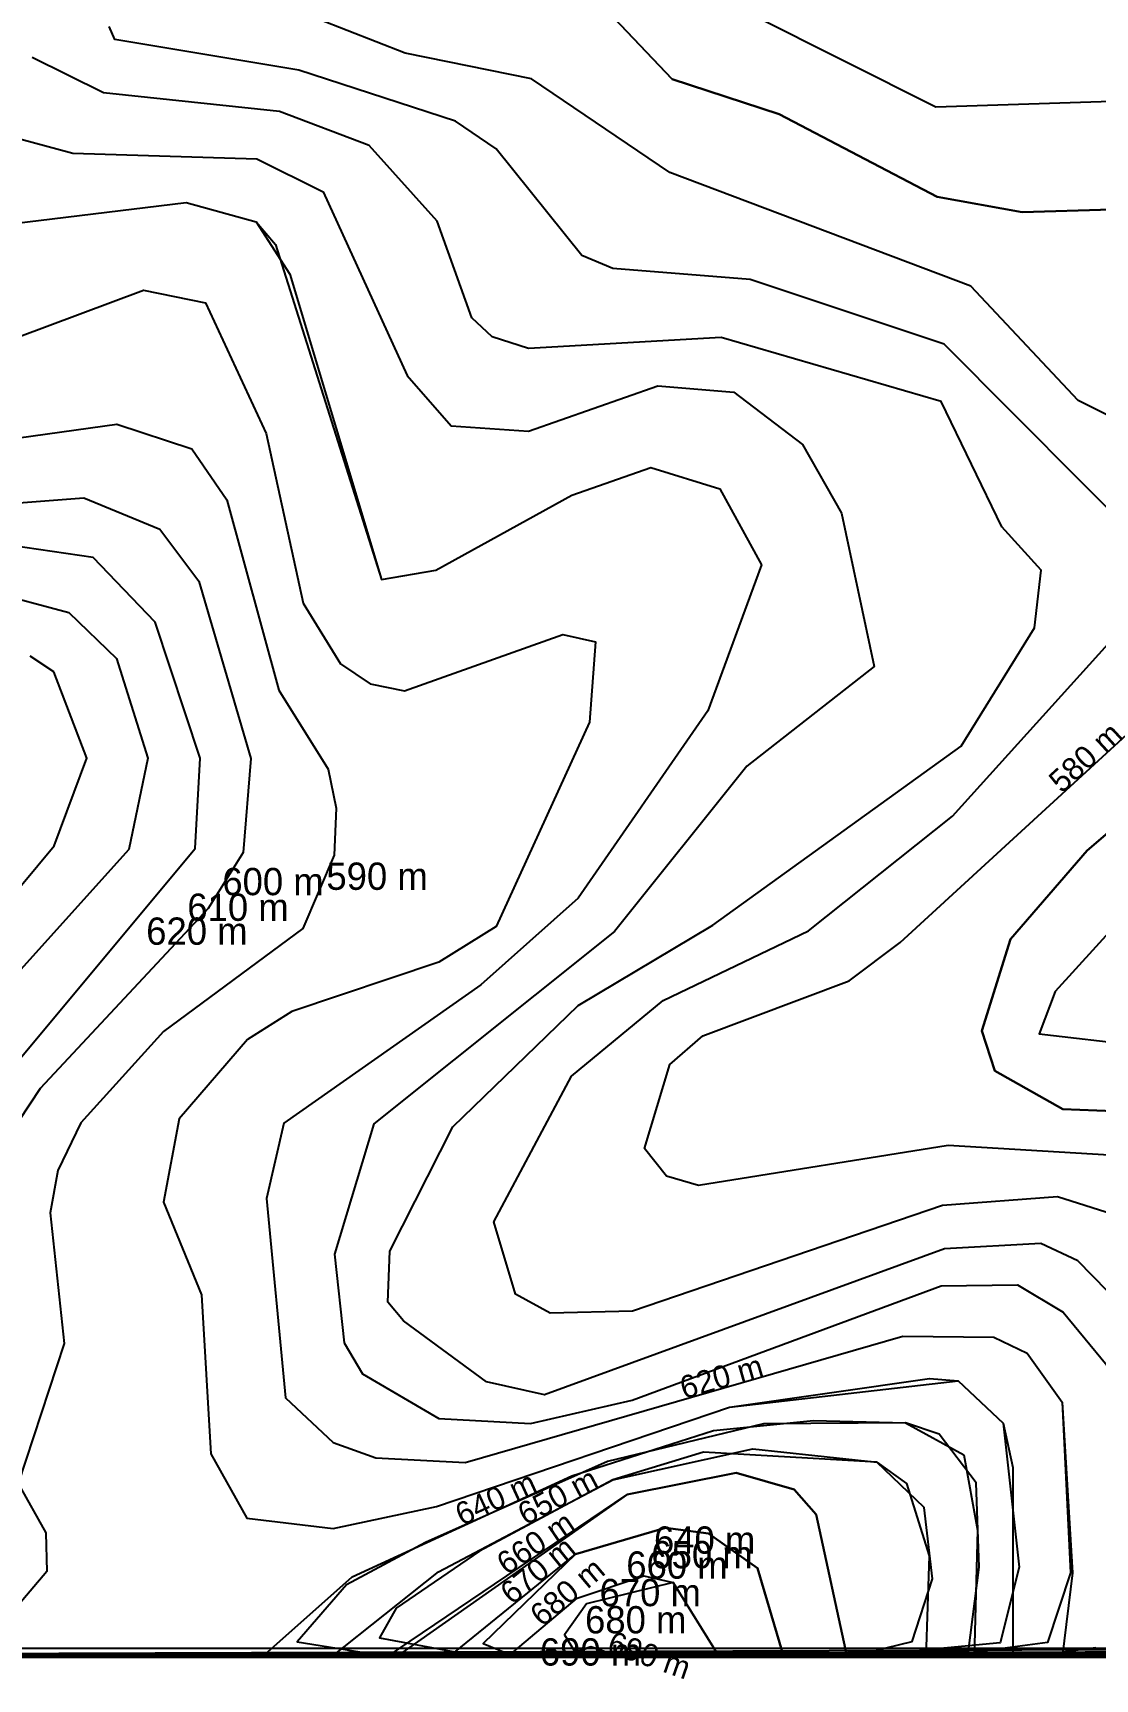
# Model space of a CAD drawing. Extents: x 120.7465 to 120.8269, y 14.0376 to 14.0711.
# Drawn here: x 120.80404 to 120.80808, y 14.03772 to 14.04398 of the extents above; entities that cross this region are included whole.
import ezdxf
from ezdxf.enums import TextEntityAlignment as Align

# ---------------------------------------------------------------- set-up
doc = ezdxf.new("R2010")
doc.units = 0
doc.header["$MEASUREMENT"] = 0
for name, color, linetype in [('Contour_Line_Intermediate', 7, 'Continuous'), ('Contour_Line_Major', 7, 'Continuous'), ('FEATURE_LABEL', 7, 'Continuous'), ('Iso-height_Area', 7, 'Continuous')]:
    doc.layers.add(name, color=color, linetype=linetype)

msp = doc.modelspace()

# ---------------------------------------------------------------- linework, layer by layer
at = {"layer": 'Contour_Line_Intermediate', "color": 36}
for points in [[(120.8061028, 14.0441941), (120.8064703, 14.0438063), (120.8068781, 14.0436736), (120.8074793, 14.043358), (120.8078026, 14.0432998), (120.808485, 14.0433209)], [(120.8067741, 14.0440518), (120.8074743, 14.0437007), (120.8081823, 14.0437239)], [(120.8082957, 14.0420039), (120.8075061, 14.0427983), (120.8067674, 14.0430438), (120.8062448, 14.0430863), (120.8061268, 14.0431348), (120.8058005, 14.0435408), (120.8056467, 14.0436467), (120.8050497, 14.0438401), (120.8043497, 14.0439575), (120.804328, 14.0440068)], [(120.8082552, 14.042465), (120.8080154, 14.0425835), (120.807607, 14.0430193), (120.8064623, 14.0434515), (120.8059355, 14.0438081), (120.805454, 14.0439055), (120.8051238, 14.0440345)], [(120.8084696, 14.0388456), (120.8080138, 14.0393104), (120.8078731, 14.0393762), (120.807507, 14.039356), (120.8059846, 14.0388003), (120.8057638, 14.0388496), (120.8054483, 14.0390826), (120.805389, 14.0391531), (120.8053958, 14.0393472), (120.8056358, 14.03982), (120.806113, 14.0402823), (120.806626, 14.0405875), (120.8075706, 14.041269), (120.8078496, 14.0417182), (120.8078747, 14.0419385), (120.8077247, 14.0421033), (120.8074947, 14.0425793), (120.8066567, 14.042824), (120.8059234, 14.0427817), (120.8057856, 14.0428256), (120.805708, 14.042898), (120.8055764, 14.0432658), (120.8053173, 14.043554), (120.8049758, 14.0436838), (120.8043064, 14.0437542), (120.8040354, 14.0438888)], [(120.8039415, 14.0435921), (120.8041894, 14.0435246), (120.8048897, 14.0435026), (120.805142, 14.0433779), (120.805462, 14.042679), (120.805629, 14.0424874), (120.8059242, 14.0424676), (120.8064158, 14.0426394), (120.8067053, 14.0426155), (120.8069665, 14.0424166), (120.8071152, 14.0421555), (120.8072399, 14.0415714), (120.8067542, 14.041192), (120.806251, 14.0405637), (120.8053355, 14.0398322), (120.805185, 14.0393358), (120.8052223, 14.0389991), (120.8052917, 14.0388808), (120.8055832, 14.0387107), (120.8059309, 14.0386915), (120.8063181, 14.038781), (120.8074947, 14.039216), (120.8077843, 14.0392187), (120.8079586, 14.0391155), (120.8082039, 14.0388191)], [(120.8038599, 14.043244), (120.8046205, 14.0433369), (120.8048872, 14.0432638), (120.8049615, 14.0431778), (120.8053648, 14.0419029), (120.8055708, 14.0419379), (120.8060886, 14.042223), (120.8063897, 14.0423284), (120.8066516, 14.0422473), (120.8068104, 14.0419581), (120.8066058, 14.0414028), (120.8061127, 14.0406897), (120.8057423, 14.0403601), (120.804993, 14.0398345), (120.8049268, 14.0395478), (120.8049988, 14.0387892), (120.8051802, 14.0386193), (120.8053427, 14.0385605), (120.8056827, 14.0385432), (120.8073485, 14.0390237), (120.8076946, 14.0390195), (120.807822, 14.0389597), (120.8079546, 14.0387733), (120.8079938, 14.0381233), (120.8079547, 14.0378027)], [(120.8039764, 14.0428239), (120.8044592, 14.0430034), (120.8046947, 14.0429554), (120.8049255, 14.0424584), (120.8050667, 14.0418127), (120.8052082, 14.0415818), (120.8053212, 14.0415058), (120.8054518, 14.0414789), (120.8060542, 14.0416935), (120.8061787, 14.0416655), (120.8061563, 14.04136), (120.8058007, 14.0405822), (120.8055825, 14.0404472), (120.8050232, 14.0402588), (120.8048546, 14.0401532), (120.8045948, 14.0398503), (120.8045353, 14.0395341), (120.8046792, 14.0391818), (120.8047152, 14.0385762), (120.8048515, 14.0383319), (120.8051801, 14.038292), (120.8055733, 14.0383764), (120.8066882, 14.0387542), (120.8075593, 14.0388543), (120.8077303, 14.0386926), (120.8077675, 14.0385245), (120.8077669, 14.0378027)], [(120.8036011, 14.0423882), (120.8043569, 14.0424937), (120.8046427, 14.0423996), (120.8047762, 14.0422062), (120.8049733, 14.0414817), (120.8051611, 14.0411813), (120.8051925, 14.0410323), (120.8051847, 14.0408539), (120.8050646, 14.0405749), (120.8045353, 14.040183), (120.8042201, 14.0398354), (120.8041332, 14.0396543), (120.8041041, 14.0394933), (120.8041572, 14.0389965), (120.8039824, 14.0384637), (120.8040871, 14.0382754), (120.8040905, 14.0381287), (120.8039645, 14.0379788)], [(120.8034891, 14.0421558), (120.8042313, 14.0422138), (120.8045206, 14.042094), (120.8046699, 14.0418964), (120.8048678, 14.041222), (120.8048386, 14.0408643), (120.8047052, 14.0406512), (120.8040661, 14.0399667), (120.8039013, 14.0397203)], [(120.8037897, 14.0398434), (120.8046551, 14.0408799), (120.8046749, 14.041223), (120.8045029, 14.0417408), (120.8042673, 14.0419869), (120.8039554, 14.042032)], [(120.8038702, 14.0418583), (120.8041741, 14.0417771), (120.8043554, 14.0416021), (120.8044749, 14.0412224)], [(120.8081731, 14.0394786), (120.8079373, 14.0395545), (120.8074988, 14.0395216), (120.8063202, 14.0391194), (120.8060058, 14.0391116), (120.8058738, 14.0391842), (120.8057914, 14.039459), (120.8060873, 14.0400134), (120.8064363, 14.0403007), (120.80699, 14.040566), (120.8075378, 14.0410024), (120.8082009, 14.041736)], [(120.8042426, 14.0412224), (120.8041179, 14.0415509), (120.804027, 14.0416114)], [(120.8087464, 14.0396757), (120.8075212, 14.0397491), (120.8065709, 14.0395974), (120.8064487, 14.0396327), (120.8063658, 14.0397385), (120.8064617, 14.040058), (120.8065869, 14.0401663), (120.8071447, 14.0403764), (120.8073377, 14.0405212), (120.8085695, 14.0416513)], [(120.8085842, 14.0413287), (120.8080499, 14.0408713), (120.8077583, 14.0405338), (120.8076488, 14.0401859), (120.8076981, 14.0400333), (120.8079568, 14.0398879), (120.8081508, 14.0398798)], [(120.8035328, 14.0401854), (120.804119, 14.0408891), (120.8042426, 14.0412224)], [(120.8044749, 14.0412224), (120.8044027, 14.0408759), (120.8037844, 14.0401896)], [(120.8082372, 14.0406751), (120.8079277, 14.0403349), (120.8078673, 14.0401748), (120.8082394, 14.0401315)], [(120.8049088, 14.0378027), (120.8052534, 14.038108), (120.8060887, 14.0384931), (120.8066281, 14.0386645), (120.807009, 14.0387025), (120.8073589, 14.0386939), (120.8075807, 14.0385719), (120.8076321, 14.0382859), (120.8076196, 14.0378027)], [(120.8051733, 14.0378027), (120.8055811, 14.0381269), (120.8062449, 14.038477), (120.8067775, 14.038595), (120.8072493, 14.0385446), (120.8073622, 14.0384637), (120.8074485, 14.0381887), (120.8074359, 14.0378027)], [(120.8053832, 14.0378027), (120.8062994, 14.0384216), (120.8067145, 14.0385038), (120.8069355, 14.0384407), (120.8070187, 14.0383455), (120.807136, 14.0378027)], [(120.8056199, 14.0378027), (120.8061028, 14.0381949), (120.8064454, 14.0382941), (120.8066092, 14.0382731), (120.8067949, 14.0381409), (120.8068957, 14.0378027)], [(120.805843, 14.0378027), (120.8061092, 14.0380267), (120.8063632, 14.0381125), (120.8064741, 14.0380873), (120.8066502, 14.0378027)], [(120.8060523, 14.0378027), (120.8061609, 14.0378424), (120.8062747, 14.0378027)]]:
    msp.add_lwpolyline(points, dxfattribs=at)
at = {"layer": 'Contour_Line_Major', "color": 36}
for points in [[(120.8084696, 14.0388456), (120.8080138, 14.0393104), (120.8078731, 14.0393762), (120.807507, 14.039356), (120.8059846, 14.0388003), (120.8057638, 14.0388496), (120.8054483, 14.0390826), (120.805389, 14.0391531), (120.8053958, 14.0393472), (120.8056358, 14.03982), (120.806113, 14.0402823), (120.806626, 14.0405875), (120.8075706, 14.041269), (120.8078496, 14.0417182), (120.8078747, 14.0419385), (120.8077247, 14.0421033), (120.8074947, 14.0425793), (120.8066567, 14.042824), (120.8059234, 14.0427817), (120.8057856, 14.0428256), (120.805708, 14.042898), (120.8055764, 14.0432658), (120.8053173, 14.043554), (120.8049758, 14.0436838), (120.8043064, 14.0437542), (120.8040354, 14.0438888)], [(120.8034891, 14.0421558), (120.8042313, 14.0422138), (120.8045206, 14.042094), (120.8046699, 14.0418964), (120.8048678, 14.041222), (120.8048386, 14.0408643), (120.8047052, 14.0406512), (120.8040661, 14.0399667), (120.8039013, 14.0397203)], [(120.8051733, 14.0378027), (120.8055811, 14.0381269), (120.8062449, 14.038477), (120.8067775, 14.038595), (120.8072493, 14.0385446), (120.8073622, 14.0384637), (120.8074485, 14.0381887), (120.8074359, 14.0378027)]]:
    msp.add_lwpolyline(points, dxfattribs=at)
at = {"layer": 'Iso-height_Area', "color": 140}
msp.add_polyline3d([(120.8198808, 14.0709737, 50), (120.8258911, 14.0709737, 50), (120.8262093, 14.0709395, 50), (120.8264568, 14.0708369, 50), (120.8265629, 14.0705975, 50), (120.8265982, 14.0702898, 50), (120.8265982, 14.0384866, 50), (120.8265629, 14.0381789, 50), (120.8264568, 14.0379395, 50), (120.8262093, 14.0378369, 50), (120.8258911, 14.0378027, 50), (120.7636662, 14.0378027, 50), (120.7474029, 14.0378027, 50), (120.7470847, 14.0378369, 50), (120.7468372, 14.0379395, 50), (120.7467312, 14.0381789, 50), (120.7466958, 14.0384866, 50), (120.7466958, 14.0655022, 50), (120.7466958, 14.0702898, 50), (120.7467312, 14.0705975, 50), (120.7468372, 14.0708369, 50), (120.7470847, 14.0709395, 50), (120.7474029, 14.0709737, 50), (120.8198808, 14.0709737, 50)], close=True, dxfattribs=at)
at = {"layer": 'Iso-height_Area', "color": 4}
msp.add_polyline3d([(120.8198808, 14.0709737, 70), (120.8258911, 14.0709737, 70), (120.8262093, 14.0709395, 70), (120.8264568, 14.0708369, 70), (120.8265629, 14.0705975, 70), (120.8265982, 14.0702898, 70), (120.8265982, 14.0384866, 70), (120.8265629, 14.0381789, 70), (120.8264568, 14.0379395, 70), (120.8262093, 14.0378369, 70), (120.8258911, 14.0378027, 70), (120.7636662, 14.0378027, 70), (120.7474029, 14.0378027, 70), (120.7470847, 14.0378369, 70), (120.7468372, 14.0379395, 70), (120.7467312, 14.0381789, 70), (120.7466958, 14.0384866, 70), (120.7466958, 14.0655022, 70), (120.7466958, 14.0702898, 70), (120.7467312, 14.0705975, 70), (120.7468372, 14.0708369, 70), (120.7470847, 14.0709395, 70), (120.7474029, 14.0709737, 70), (120.8198808, 14.0709737, 70)], close=True, dxfattribs=at)
at = {"layer": 'Iso-height_Area', "color": 120}
for points in [[(120.7474029, 14.0709737, 100), (120.8053852, 14.0709737, 100), (120.8053852, 14.0709737, 100), (120.8258911, 14.0709737, 100), (120.8262093, 14.0709395, 100), (120.8264568, 14.0708369, 100), (120.8265629, 14.0705975, 100), (120.8265982, 14.0702898, 100), (120.8265982, 14.0432742, 100), (120.8265982, 14.0384866, 100), (120.8265629, 14.0381789, 100), (120.8264568, 14.0379395, 100), (120.8262093, 14.0378369, 100), (120.8258911, 14.0378027, 100), (120.7636662, 14.0378027, 100)], [(120.7474029, 14.0709737, 90), (120.8138704, 14.0709737, 90), (120.8138704, 14.0709737, 90), (120.8258911, 14.0709737, 90), (120.8262093, 14.0709395, 90), (120.8264568, 14.0708369, 90), (120.8265629, 14.0705975, 90), (120.8265982, 14.0702898, 90), (120.8265982, 14.0384866, 90), (120.8265629, 14.0381789, 90), (120.8264568, 14.0379395, 90), (120.8262093, 14.0378369, 90), (120.8258911, 14.0378027, 90), (120.7636662, 14.0378027, 90)], [(120.7474029, 14.0709737, 100), (120.8053852, 14.0709737, 100), (120.8053852, 14.0709737, 100), (120.8258911, 14.0709737, 100), (120.8262093, 14.0709395, 100), (120.8264568, 14.0708369, 100), (120.8265629, 14.0705975, 100), (120.8265982, 14.0702898, 100), (120.8265982, 14.0432742, 100), (120.8265982, 14.0384866, 100), (120.8265629, 14.0381789, 100), (120.8264568, 14.0379395, 100), (120.8262093, 14.0378369, 100), (120.8258911, 14.0378027, 100), (120.7636662, 14.0378027, 100)], [(120.7523532, 14.0709737, 110), (120.8064458, 14.0709737, 110), (120.8064458, 14.0709737, 110), (120.8258911, 14.0709737, 110), (120.8262093, 14.0709395, 110), (120.8264568, 14.0708369, 110), (120.8265629, 14.0705975, 110), (120.8265982, 14.0702898, 110), (120.8265982, 14.0432742, 110), (120.8265982, 14.0384866, 110), (120.8265629, 14.0381789, 110), (120.8264568, 14.0379395, 110), (120.8262093, 14.0378369, 110), (120.8258911, 14.0378027, 110), (120.7566163, 14.0378027, 110)], [(120.7608378, 14.0709737, 120), (120.8258911, 14.0709737, 120), (120.8262093, 14.0709395, 120), (120.8264568, 14.0708369, 120), (120.8265629, 14.0705975, 120), (120.8265982, 14.0702898, 120), (120.8265982, 14.0432742, 120), (120.8265982, 14.0384866, 120), (120.8265629, 14.0381789, 120), (120.8264568, 14.0379395, 120), (120.8262093, 14.0378369, 120), (120.8258911, 14.0378027, 120), (120.7599153, 14.0378048, 120)]]:
    msp.add_polyline3d(points, dxfattribs=at)
at = {"layer": 'Iso-height_Area', "color": 4}
msp.add_polyline3d([(120.7474029, 14.0709737, 80), (120.8191737, 14.0709737, 80), (120.8191737, 14.0709737, 80), (120.8258911, 14.0709737, 80), (120.8262093, 14.0709395, 80), (120.8264568, 14.0708369, 80), (120.8265629, 14.0705975, 80), (120.8265982, 14.0702898, 80), (120.8265982, 14.0384866, 80), (120.8265629, 14.0381789, 80), (120.8264568, 14.0379395, 80), (120.8262093, 14.0378369, 80), (120.8258911, 14.0378027, 80), (120.7636662, 14.0378027, 80)], dxfattribs=at)
at = {"layer": 'Iso-height_Area', "color": 110}
for points in [[(120.7545005, 14.0709737, 130), (120.8050316, 14.0709737, 130), (120.8050316, 14.0709737, 130), (120.8258911, 14.0709737, 130), (120.8262093, 14.0709395, 130), (120.8264568, 14.0708369, 130), (120.8265629, 14.0705975, 130), (120.8265982, 14.0702898, 130), (120.8265982, 14.0432742, 130), (120.8265982, 14.0384866, 130), (120.8265629, 14.0381789, 130), (120.8264568, 14.0379395, 130), (120.8262093, 14.0378369, 130), (120.8258911, 14.0378027, 130), (120.7602557, 14.037816, 130)], [(120.7545606, 14.0709515, 140), (120.7877077, 14.0709737, 140), (120.7877077, 14.0709737, 140), (120.8258911, 14.0709737, 140), (120.8262093, 14.0709395, 140), (120.8264568, 14.0708369, 140), (120.8265629, 14.0705975, 140), (120.8265982, 14.0702898, 140), (120.8265982, 14.0432742, 140), (120.8265982, 14.0384866, 140), (120.8265629, 14.0381789, 140), (120.8264568, 14.0379395, 140), (120.8262093, 14.0378369, 140), (120.8258911, 14.0378027, 140), (120.7619173, 14.0378027, 140)], [(120.7549228, 14.0709473, 150), (120.800789, 14.0709737, 150), (120.800789, 14.0709737, 150), (120.8258911, 14.0709737, 150), (120.8262093, 14.0709395, 150), (120.8264568, 14.0708369, 150), (120.8265629, 14.0705975, 150), (120.8265982, 14.0702898, 150), (120.8265982, 14.0384866, 150), (120.8265629, 14.0381789, 150), (120.8264568, 14.0379395, 150), (120.8262093, 14.0378369, 150), (120.7637623, 14.0378335, 150)], [(120.7549228, 14.0709473, 150), (120.800789, 14.0709737, 150), (120.800789, 14.0709737, 150), (120.8258911, 14.0709737, 150), (120.8262093, 14.0709395, 150), (120.8264568, 14.0708369, 150), (120.8265629, 14.0705975, 150), (120.8265982, 14.0702898, 150), (120.8265982, 14.0384866, 150), (120.8265629, 14.0381789, 150), (120.8264568, 14.0379395, 150), (120.8262093, 14.0378369, 150), (120.7637623, 14.0378335, 150)]]:
    msp.add_polyline3d(points, dxfattribs=at)
at = {"layer": 'Iso-height_Area', "color": 100}
for points in [[(120.7662103, 14.0378096, 160), (120.8258911, 14.0378027, 160), (120.8262093, 14.0378369, 160), (120.8264568, 14.0379395, 160), (120.8265629, 14.0381789, 160), (120.8265982, 14.0384866, 160), (120.8265982, 14.0655022, 160), (120.8265982, 14.0702898, 160), (120.8265629, 14.0705975, 160), (120.8264568, 14.0708369, 160), (120.8262093, 14.0709395, 160), (120.8258911, 14.0709737, 160), (120.755912, 14.0709737, 160)], [(120.7718, 14.0378027, 170), (120.8258911, 14.0378027, 170), (120.8262093, 14.0378369, 170), (120.8264568, 14.0379395, 170), (120.8265629, 14.0381789, 170), (120.8265982, 14.0384866, 170), (120.8265982, 14.0655022, 170), (120.8265982, 14.0702898, 170), (120.8265629, 14.0705975, 170), (120.8264568, 14.0708369, 170), (120.8262093, 14.0709395, 170), (120.8258911, 14.0709737, 170), (120.7569504, 14.0709737, 170)], [(120.7732851, 14.0378109, 180), (120.7735802, 14.0378027, 180), (120.8258911, 14.0378027, 180), (120.8262093, 14.0378369, 180), (120.8264568, 14.0379395, 180), (120.8265629, 14.0381789, 180), (120.8265982, 14.0384866, 180), (120.8265982, 14.0655022, 180), (120.8265982, 14.0702898, 180), (120.8265629, 14.0705975, 180), (120.8264568, 14.0708369, 180), (120.8262093, 14.0709395, 180), (120.8258911, 14.0709737, 180), (120.7583659, 14.0709737, 180)], [(120.7756869, 14.0378027, 190), (120.8258911, 14.0378027, 190), (120.8262093, 14.0378369, 190), (120.8264568, 14.0379395, 190), (120.8265629, 14.0381789, 190), (120.8265982, 14.0384866, 190), (120.8265982, 14.0655022, 190), (120.8265982, 14.0702898, 190), (120.8265629, 14.0705975, 190), (120.8264568, 14.0708369, 190), (120.8262093, 14.0709395, 190), (120.8258911, 14.0709737, 190), (120.7629642, 14.0709737, 190)]]:
    msp.add_polyline3d(points, dxfattribs=at)
at = {"layer": 'Iso-height_Area', "color": 3}
for points in [[(120.7682813, 14.0709737, 200), (120.7969, 14.0709737, 200), (120.7969, 14.0709737, 200), (120.8258911, 14.0709737, 200), (120.8262093, 14.0709395, 200), (120.8264568, 14.0708369, 200), (120.8265629, 14.0705975, 200), (120.8265982, 14.0702898, 200), (120.8265982, 14.0432742, 200), (120.8265982, 14.0384866, 200), (120.8265629, 14.0381789, 200), (120.8264568, 14.0379395, 200), (120.8262093, 14.0378369, 200), (120.8258911, 14.0378027, 200), (120.7764708, 14.0378105, 200)], [(120.7682813, 14.0709737, 200), (120.7969, 14.0709737, 200), (120.7969, 14.0709737, 200), (120.8258911, 14.0709737, 200), (120.8262093, 14.0709395, 200), (120.8264568, 14.0708369, 200), (120.8265629, 14.0705975, 200), (120.8265982, 14.0702898, 200), (120.8265982, 14.0432742, 200), (120.8265982, 14.0384866, 200), (120.8265629, 14.0381789, 200), (120.8264568, 14.0379395, 200), (120.8262093, 14.0378369, 200), (120.8258911, 14.0378027, 200), (120.7764708, 14.0378105, 200)], [(120.7772112, 14.0378116, 210), (120.7976071, 14.0378027, 210), (120.7976071, 14.0378027, 210), (120.8258911, 14.0378027, 210), (120.8262093, 14.0378369, 210), (120.8264568, 14.0379395, 210), (120.8265629, 14.0381789, 210), (120.8265982, 14.0384866, 210), (120.8265982, 14.0655022, 210), (120.8265982, 14.0702898, 210), (120.8265629, 14.0705975, 210), (120.8264568, 14.0708369, 210), (120.8262093, 14.0709395, 210), (120.8258911, 14.0709737, 210), (120.7707434, 14.0709737, 210)], [(120.7756975, 14.0709737, 220), (120.80786, 14.0709737, 220), (120.80786, 14.0709737, 220), (120.8258911, 14.0709737, 220), (120.8262093, 14.0709395, 220), (120.8264568, 14.0708369, 220), (120.8265629, 14.0705975, 220), (120.8265982, 14.0702898, 220), (120.8265982, 14.0432742, 220), (120.8265982, 14.0384866, 220), (120.8265629, 14.0381789, 220), (120.8264568, 14.0379395, 220), (120.8262093, 14.0378369, 220), (120.8258911, 14.0378027, 220), (120.7779239, 14.0378155, 220)], [(120.7786345, 14.0378171, 230), (120.8082136, 14.0378027, 230), (120.8082136, 14.0378027, 230), (120.8258911, 14.0378027, 230), (120.8262093, 14.0378369, 230), (120.8264568, 14.0379395, 230), (120.8265629, 14.0381789, 230), (120.8265982, 14.0384866, 230), (120.8265982, 14.0655022, 230), (120.8265982, 14.0702898, 230), (120.8265629, 14.0705975, 230), (120.8264568, 14.0708369, 230), (120.8262093, 14.0709395, 230), (120.8258911, 14.0709737, 230), (120.7767699, 14.0709737, 230)], [(120.7778374, 14.0709737, 240), (120.814224, 14.0709737, 240), (120.814224, 14.0709737, 240), (120.8258911, 14.0709737, 240), (120.8262093, 14.0709395, 240), (120.8264568, 14.0708369, 240), (120.8265629, 14.0705975, 240), (120.8265982, 14.0702898, 240), (120.8265982, 14.0384866, 240), (120.8265629, 14.0381789, 240), (120.8264568, 14.0379395, 240), (120.8262093, 14.0378369, 240), (120.8258911, 14.0378027, 240), (120.7790163, 14.0378062, 240)], [(120.7795984, 14.0378027, 250), (120.8166988, 14.0378027, 250), (120.8166988, 14.0378027, 250), (120.8258911, 14.0378027, 250), (120.8262093, 14.0378369, 250), (120.8264568, 14.0379395, 250), (120.8265629, 14.0381789, 250), (120.8265982, 14.0384866, 250), (120.8265982, 14.0702898, 250), (120.8265629, 14.0705975, 250), (120.8264568, 14.0708369, 250), (120.8262093, 14.0709395, 250), (120.8258911, 14.0709737, 250), (120.7792471, 14.0709737, 250)], [(120.7795984, 14.0378027, 250), (120.8166988, 14.0378027, 250), (120.8166988, 14.0378027, 250), (120.8258911, 14.0378027, 250), (120.8262093, 14.0378369, 250), (120.8264568, 14.0379395, 250), (120.8265629, 14.0381789, 250), (120.8265982, 14.0384866, 250), (120.8265982, 14.0702898, 250), (120.8265629, 14.0705975, 250), (120.8264568, 14.0708369, 250), (120.8262093, 14.0709395, 250), (120.8258911, 14.0709737, 250), (120.7792471, 14.0709737, 250)]]:
    msp.add_polyline3d(points, dxfattribs=at)
at = {"layer": 'Iso-height_Area', "color": 80}
for points in [[(120.7796109, 14.0709737, 260), (120.8131633, 14.0709737, 260), (120.8131633, 14.0709737, 260), (120.8258911, 14.0709737, 260), (120.8262093, 14.0709395, 260), (120.8264568, 14.0708369, 260), (120.8265629, 14.0705975, 260), (120.8265982, 14.0702898, 260), (120.8265982, 14.0384866, 260), (120.8265629, 14.0381789, 260), (120.8264568, 14.0379395, 260), (120.8262093, 14.0378369, 260), (120.8258911, 14.0378027, 260), (120.7794078, 14.03782, 260)], [(120.782058, 14.0709737, 270), (120.8128098, 14.0709737, 270), (120.8128098, 14.0709737, 270), (120.8258911, 14.0709737, 270), (120.8262093, 14.0709395, 270), (120.8264568, 14.0708369, 270), (120.8265629, 14.0705975, 270), (120.8265982, 14.0702898, 270), (120.8265982, 14.0384866, 270), (120.8265629, 14.0381789, 270), (120.8264568, 14.0379395, 270), (120.8262093, 14.0378369, 270), (120.8258911, 14.0378027, 270), (120.7796897, 14.0378178, 270)], [(120.7824235, 14.0709737, 280), (120.8156382, 14.0709737, 280), (120.8156382, 14.0709737, 280), (120.8258911, 14.0709737, 280), (120.8262093, 14.0709395, 280), (120.8264568, 14.0708369, 280), (120.8265629, 14.0705975, 280), (120.8265982, 14.0702898, 280), (120.8265982, 14.0384866, 280), (120.8265629, 14.0381789, 280), (120.8264568, 14.0379395, 280), (120.8262093, 14.0378369, 280), (120.8258911, 14.0378027, 280), (120.7800144, 14.0378151, 280)], [(120.7825148, 14.0709635, 290), (120.8113956, 14.0709737, 290), (120.8113956, 14.0709737, 290), (120.8258911, 14.0709737, 290), (120.8262093, 14.0709395, 290), (120.8264568, 14.0708369, 290), (120.8265629, 14.0705975, 290), (120.8265982, 14.0702898, 290), (120.8265982, 14.0432742, 290), (120.8265982, 14.0384866, 290), (120.8265629, 14.0381789, 290), (120.8264568, 14.0379395, 290), (120.8262093, 14.0378369, 290), (120.8258911, 14.0378027, 290), (120.7801179, 14.0378233, 290)], [(120.7806982, 14.0378358, 300), (120.811042, 14.0378027, 300), (120.811042, 14.0378027, 300), (120.8258911, 14.0378027, 300), (120.8262093, 14.0378369, 300), (120.8264568, 14.0379395, 300), (120.8265629, 14.0381789, 300), (120.8265982, 14.0384866, 300), (120.8265982, 14.0655022, 300), (120.8265982, 14.0702898, 300), (120.8265629, 14.0705975, 300), (120.8264568, 14.0708369, 300), (120.8262093, 14.0709395, 300), (120.8258911, 14.0709737, 300), (120.782788, 14.0709682, 300)], [(120.7806982, 14.0378358, 300), (120.811042, 14.0378027, 300), (120.811042, 14.0378027, 300), (120.8258911, 14.0378027, 300), (120.8262093, 14.0378369, 300), (120.8264568, 14.0379395, 300), (120.8265629, 14.0381789, 300), (120.8265982, 14.0384866, 300), (120.8265982, 14.0655022, 300), (120.8265982, 14.0702898, 300), (120.8265629, 14.0705975, 300), (120.8264568, 14.0708369, 300), (120.8262093, 14.0709395, 300), (120.8258911, 14.0709737, 300), (120.782788, 14.0709682, 300)], [(120.7813829, 14.0378349, 310), (120.8036174, 14.0378027, 310), (120.8036174, 14.0378027, 310), (120.8258911, 14.0378027, 310)], [(120.7818877, 14.0378194, 320), (120.8053852, 14.0378027, 320), (120.8053852, 14.0378027, 320), (120.8258911, 14.0378027, 320)]]:
    msp.add_polyline3d(points, dxfattribs=at)
at = {"layer": 'Iso-height_Area', "color": 2}
for points in [[(120.808485, 14.0433209, 570), (120.8078026, 14.0432998, 570), (120.8074793, 14.043358, 570), (120.8068781, 14.0436736, 570), (120.8064703, 14.0438063, 570), (120.8061028, 14.0441941, 570)], [(120.8067741, 14.0440518, 560), (120.8074743, 14.0437007, 560), (120.8081823, 14.0437239, 560)], [(120.8144391, 14.0378041, 530), (120.7972873, 14.0378027, 530), (120.7968754, 14.0378775, 530), (120.7965946, 14.038186, 530), (120.7956768, 14.0388582, 530), (120.7955726, 14.0391357, 530), (120.7955535, 14.0394719, 530), (120.7956258, 14.0398416, 530), (120.795872, 14.0403855, 530), (120.7961825, 14.0406515, 530), (120.796769, 14.040875, 530), (120.7971166, 14.0411944, 530), (120.797293, 14.0415386, 530), (120.797288, 14.0419504, 530), (120.7970687, 14.0420489, 530), (120.7958861, 14.0421888, 530), (120.795289, 14.0419968, 530), (120.7946814, 14.0415586, 530), (120.79446, 14.0414632, 530), (120.794075, 14.0414048, 530), (120.7931288, 14.0416332, 530), (120.7922073, 14.0415523, 530)], [(120.8145039, 14.0378329, 520), (120.7972694, 14.0378027, 520), (120.7967709, 14.0378442, 520), (120.7962172, 14.0383458, 520), (120.7955039, 14.0388463, 520), (120.7954333, 14.0395621, 520), (120.7956986, 14.0405565, 520), (120.7957584, 14.0412423, 520), (120.795844, 14.0413609, 520), (120.7962262, 14.0411063, 520), (120.7965698, 14.0411113, 520), (120.796861, 14.0413837, 520), (120.7969077, 14.041592, 520), (120.7962252, 14.0419016, 520), (120.7958547, 14.0417285, 520), (120.795262, 14.0415978, 520), (120.7947997, 14.0414066, 520), (120.7941573, 14.0412502, 520), (120.7934758, 14.041285, 520), (120.7928673, 14.0414404, 520), (120.7926823, 14.041441, 520), (120.7915733, 14.0412352, 520)], [(120.8081508, 14.0398798, 570), (120.8079568, 14.0398879, 570), (120.8076981, 14.0400333, 570), (120.8076488, 14.0401859, 570), (120.8077583, 14.0405338, 570), (120.8080499, 14.0408713, 570), (120.8085842, 14.0413287, 570)], [(120.8145427, 14.0378027, 510), (120.7969321, 14.0378027, 510), (120.7965054, 14.0378675, 510), (120.7961539, 14.0382629, 510), (120.7955239, 14.0387049, 510), (120.7953628, 14.0388754, 510), (120.7952869, 14.0395089, 510), (120.7954816, 14.0405695, 510), (120.7952703, 14.0410218, 510), (120.7951455, 14.0411037, 510), (120.7950203, 14.0411524, 510), (120.7946675, 14.0411549, 510), (120.793712, 14.0410422, 510), (120.7925948, 14.0412725, 510), (120.7914619, 14.0411203, 510)], [(120.8145654, 14.0378027, 500), (120.7969049, 14.0378027, 500), (120.7963589, 14.0378191, 500), (120.7962437, 14.0378656, 500), (120.795974, 14.0382671, 500), (120.7952509, 14.0388264, 500), (120.7951264, 14.0395711, 500), (120.7952218, 14.0404932, 500), (120.7950631, 14.0408053, 500), (120.7948748, 14.0409511, 500), (120.7945655, 14.0409886, 500), (120.7939549, 14.0408524, 500), (120.7934454, 14.0408407, 500), (120.7928619, 14.0410891, 500), (120.7925439, 14.0411556, 500), (120.791383, 14.0409863, 500)], [(120.8145654, 14.0378027, 500), (120.7969049, 14.0378027, 500), (120.7963589, 14.0378191, 500), (120.7962437, 14.0378656, 500), (120.795974, 14.0382671, 500), (120.7952509, 14.0388264, 500), (120.7951264, 14.0395711, 500), (120.7952218, 14.0404932, 500), (120.7950631, 14.0408053, 500), (120.7948748, 14.0409511, 500), (120.7945655, 14.0409886, 500), (120.7939549, 14.0408524, 500), (120.7934454, 14.0408407, 500), (120.7928619, 14.0410891, 500), (120.7925439, 14.0411556, 500), (120.791383, 14.0409863, 500)], [(120.8152614, 14.0378027, 490), (120.7965701, 14.0378027, 490), (120.7961264, 14.0378746, 490), (120.7958869, 14.0381875, 490), (120.795112, 14.0388079, 490), (120.795013, 14.0395359, 490), (120.7950418, 14.0402328, 490), (120.7949466, 14.0405256, 490), (120.7947642, 14.0407203, 490), (120.7944658, 14.040802, 490), (120.7938683, 14.0406591, 490), (120.7935051, 14.0406438, 490), (120.7932002, 14.0407308, 490), (120.7927917, 14.0409847, 490), (120.7924879, 14.0410634, 490), (120.792108, 14.0410167, 490)], [(120.7920716, 14.0409235, 480), (120.7924319, 14.0409712, 480), (120.7926948, 14.0409083, 480), (120.7930825, 14.0405931, 480), (120.7934197, 14.0404656, 480), (120.7939523, 14.040485, 480), (120.794383, 14.0405787, 480), (120.7945968, 14.0405353, 480), (120.7948493, 14.0402847, 480), (120.7949827, 14.0388576, 480), (120.7951339, 14.0386466, 480), (120.7960338, 14.0378409, 480), (120.7965558, 14.0378027, 480), (120.8156149, 14.0378027, 480)], [(120.8161965, 14.0378094, 470), (120.7959449, 14.0378184, 470), (120.795638, 14.0379575, 470), (120.794889, 14.0388114, 470), (120.7948085, 14.0391028, 470), (120.7946969, 14.0400781, 470), (120.7945592, 14.0403155, 470), (120.7942657, 14.0403924, 470), (120.793343, 14.0403132, 470), (120.7930559, 14.0404226, 470), (120.7925758, 14.0408142, 470), (120.792373, 14.0408997, 470), (120.7921247, 14.0408468, 470)], [(120.8082372, 14.0406751, 560), (120.8079277, 14.0403349, 560), (120.8078673, 14.0401748, 560), (120.8082394, 14.0401315, 560)], [(120.7973263, 14.0378122, 540), (120.8138457, 14.0378027, 540), (120.8143089, 14.0378842, 540)], [(120.7973673, 14.0378225, 550), (120.8134947, 14.0378027, 550)], [(120.7973673, 14.0378225, 550), (120.8134947, 14.0378027, 550)], [(120.7977544, 14.0378196, 570), (120.8128037, 14.0378027, 570)], [(120.8131482, 14.0378027, 560), (120.7979744, 14.0378027, 560)]]:
    msp.add_polyline3d(points, dxfattribs=at)
at = {"layer": 'Iso-height_Area', "color": 40}
for points in [[(120.8082957, 14.0420039, 590), (120.8075061, 14.0427983, 590), (120.8067674, 14.0430438, 590), (120.8062448, 14.0430863, 590), (120.8061268, 14.0431348, 590), (120.8058005, 14.0435408, 590), (120.8056467, 14.0436467, 590), (120.8050497, 14.0438401, 590), (120.8043497, 14.0439575, 590), (120.804328, 14.0440068, 590)], [(120.8082552, 14.042465, 580), (120.8080154, 14.0425835, 580), (120.807607, 14.0430193, 580), (120.8064623, 14.0434515, 580), (120.8059355, 14.0438081, 580), (120.805454, 14.0439055, 580), (120.8051238, 14.0440345, 580)], [(120.8084696, 14.0388456, 600), (120.8080138, 14.0393104, 600), (120.8078731, 14.0393762, 600), (120.807507, 14.039356, 600), (120.8059846, 14.0388003, 600), (120.8057638, 14.0388496, 600), (120.8054483, 14.0390826, 600), (120.805389, 14.0391531, 600), (120.8053958, 14.0393472, 600), (120.8056358, 14.03982, 600), (120.806113, 14.0402823, 600), (120.806626, 14.0405875, 600), (120.8075706, 14.041269, 600), (120.8078496, 14.0417182, 600), (120.8078747, 14.0419385, 600), (120.8077247, 14.0421033, 600), (120.8074947, 14.0425793, 600), (120.8066567, 14.042824, 600), (120.8059234, 14.0427817, 600), (120.8057856, 14.0428256, 600), (120.805708, 14.042898, 600), (120.8055764, 14.0432658, 600), (120.8053173, 14.043554, 600), (120.8049758, 14.0436838, 600), (120.8043064, 14.0437542, 600), (120.8040354, 14.0438888, 600)], [(120.8084696, 14.0388456, 600), (120.8080138, 14.0393104, 600), (120.8078731, 14.0393762, 600), (120.807507, 14.039356, 600), (120.8059846, 14.0388003, 600), (120.8057638, 14.0388496, 600), (120.8054483, 14.0390826, 600), (120.805389, 14.0391531, 600), (120.8053958, 14.0393472, 600), (120.8056358, 14.03982, 600), (120.806113, 14.0402823, 600), (120.806626, 14.0405875, 600), (120.8075706, 14.041269, 600), (120.8078496, 14.0417182, 600), (120.8078747, 14.0419385, 600), (120.8077247, 14.0421033, 600), (120.8074947, 14.0425793, 600), (120.8066567, 14.042824, 600), (120.8059234, 14.0427817, 600), (120.8057856, 14.0428256, 600), (120.805708, 14.042898, 600), (120.8055764, 14.0432658, 600), (120.8053173, 14.043554, 600), (120.8049758, 14.0436838, 600), (120.8043064, 14.0437542, 600), (120.8040354, 14.0438888, 600)], [(120.8039415, 14.0435921, 610), (120.8041894, 14.0435246, 610), (120.8048897, 14.0435026, 610), (120.805142, 14.0433779, 610), (120.805462, 14.042679, 610), (120.805629, 14.0424874, 610), (120.8059242, 14.0424676, 610), (120.8064158, 14.0426394, 610), (120.8067053, 14.0426155, 610), (120.8069665, 14.0424166, 610), (120.8071152, 14.0421555, 610), (120.8072399, 14.0415714, 610), (120.8067542, 14.041192, 610), (120.806251, 14.0405637, 610), (120.8053355, 14.0398322, 610), (120.805185, 14.0393358, 610), (120.8052223, 14.0389991, 610), (120.8052917, 14.0388808, 610), (120.8055832, 14.0387107, 610), (120.8059309, 14.0386915, 610), (120.8063181, 14.038781, 610), (120.8074947, 14.039216, 610), (120.8077843, 14.0392187, 610), (120.8079586, 14.0391155, 610), (120.8082039, 14.0388191, 610)], [(120.8038599, 14.043244, 620), (120.8046205, 14.0433369, 620), (120.8048872, 14.0432638, 620), (120.8050152, 14.0430644, 620), (120.8053648, 14.0419029, 620), (120.8055708, 14.0419379, 620), (120.8060886, 14.042223, 620), (120.8063897, 14.0423284, 620), (120.8066516, 14.0422473, 620), (120.8068104, 14.0419581, 620), (120.8066058, 14.0414028, 620), (120.8061127, 14.0406897, 620), (120.8057423, 14.0403601, 620), (120.804993, 14.0398345, 620), (120.8049268, 14.0395478, 620), (120.8049988, 14.0387892, 620), (120.8051802, 14.0386193, 620), (120.8053427, 14.0385605, 620), (120.8056827, 14.0385432, 620), (120.8073485, 14.0390237, 620), (120.8076946, 14.0390195, 620), (120.807822, 14.0389597, 620), (120.8079546, 14.0387733, 620), (120.807987, 14.0381233, 620), (120.8078986, 14.037858, 620), (120.8074806, 14.0378027, 620), (120.8020029, 14.0378058, 620)], [(120.8039764, 14.0428239, 630), (120.8044592, 14.0430034, 630), (120.8046947, 14.0429554, 630), (120.8049255, 14.0424584, 630), (120.8050667, 14.0418127, 630), (120.8052082, 14.0415818, 630), (120.8053212, 14.0415058, 630), (120.8054518, 14.0414789, 630), (120.8060542, 14.0416935, 630), (120.8061787, 14.0416655, 630), (120.8061563, 14.04136, 630), (120.8058007, 14.0405822, 630), (120.8055825, 14.0404472, 630), (120.8050232, 14.0402588, 630), (120.8048546, 14.0401532, 630), (120.8045948, 14.0398503, 630), (120.8045353, 14.0395341, 630), (120.8046792, 14.0391818, 630), (120.8047152, 14.0385762, 630), (120.8048515, 14.0383319, 630), (120.8051801, 14.038292, 630), (120.8055733, 14.0383764, 630), (120.8066882, 14.0387542, 630), (120.8074495, 14.0388623, 630), (120.8075593, 14.0388543, 630), (120.8077303, 14.0386926, 630), (120.8077913, 14.0381447, 630), (120.8077913, 14.0381447, 630), (120.8077191, 14.0378572, 630), (120.8071436, 14.0378027, 630), (120.8036847, 14.0378098, 630)], [(120.8036011, 14.0423882, 640), (120.8043569, 14.0424937, 640), (120.8046427, 14.0423996, 640), (120.8047762, 14.0422062, 640), (120.8049733, 14.0414817, 640), (120.8051611, 14.0411813, 640), (120.8051925, 14.0410323, 640), (120.8051847, 14.0408539, 640), (120.8050646, 14.0405749, 640), (120.8045353, 14.040183, 640), (120.8042201, 14.0398354, 640), (120.8041332, 14.0396543, 640), (120.8041041, 14.0394933, 640), (120.8041572, 14.0389965, 640), (120.8039824, 14.0384637, 640), (120.8040871, 14.0382754, 640), (120.8040905, 14.0381287, 640), (120.8039645, 14.0379788, 640)], [(120.8034891, 14.0421558, 650), (120.8042313, 14.0422138, 650), (120.8045206, 14.042094, 650), (120.8046699, 14.0418964, 650), (120.8048678, 14.041222, 650), (120.8048386, 14.0408643, 650), (120.8047052, 14.0406512, 650), (120.8040661, 14.0399667, 650), (120.8039013, 14.0397203, 650)], [(120.8034891, 14.0421558, 650), (120.8042313, 14.0422138, 650), (120.8045206, 14.042094, 650), (120.8046699, 14.0418964, 650), (120.8048678, 14.041222, 650), (120.8048386, 14.0408643, 650), (120.8047052, 14.0406512, 650), (120.8040661, 14.0399667, 650), (120.8039013, 14.0397203, 650)], [(120.8037897, 14.0398434, 660), (120.8046551, 14.0408799, 660), (120.8046749, 14.041223, 660), (120.8045029, 14.0417408, 660), (120.8042673, 14.0419869, 660), (120.8039554, 14.042032, 660)], [(120.8038702, 14.0418583, 670), (120.8041741, 14.0417771, 670), (120.8043554, 14.0416021, 670), (120.8044749, 14.0412224, 670), (120.8044749, 14.0412224, 670), (120.8044027, 14.0408759, 670), (120.8037844, 14.0401896, 670)], [(120.8081731, 14.0394786, 590), (120.8079373, 14.0395545, 590), (120.8074988, 14.0395216, 590), (120.8063202, 14.0391194, 590), (120.8060058, 14.0391116, 590), (120.8058738, 14.0391842, 590), (120.8057914, 14.039459, 590), (120.8060873, 14.0400134, 590), (120.8064363, 14.0403007, 590), (120.80699, 14.040566, 590), (120.8075378, 14.0410024, 590), (120.8082009, 14.041736, 590)], [(120.8035328, 14.0401854, 680), (120.804119, 14.0408891, 680), (120.8042426, 14.0412224, 680), (120.8042426, 14.0412224, 680), (120.8041179, 14.0415509, 680), (120.804027, 14.0416114, 680)], [(120.8087464, 14.0396757, 580), (120.8075212, 14.0397491, 580), (120.8065709, 14.0395974, 580), (120.8064487, 14.0396327, 580), (120.8063658, 14.0397385, 580), (120.8064617, 14.040058, 580), (120.8065869, 14.0401663, 580), (120.8071447, 14.0403764, 580), (120.8073377, 14.0405212, 580), (120.8085695, 14.0416513, 580)], [(120.7980318, 14.0378161, 580), (120.8121395, 14.0378156, 580)], [(120.8015054, 14.0378027, 590), (120.8117304, 14.0378066, 590)], [(120.8015689, 14.0378092, 600), (120.8096339, 14.0378364, 600)], [(120.8015689, 14.0378092, 600), (120.8096339, 14.0378364, 600)], [(120.808083, 14.0378388, 610), (120.8078244, 14.0378036, 610), (120.8016668, 14.0378106, 610)]]:
    msp.add_polyline3d(points, dxfattribs=at)
at = {"layer": 'Iso-height_Area', "color": 60}
for points in [[(120.7921454, 14.0407162, 460), (120.7924604, 14.0406764, 460), (120.793052, 14.0402226, 460), (120.7931659, 14.0400095, 460), (120.7931532, 14.0394882, 460), (120.7929967, 14.0390652, 460), (120.7930293, 14.0388295, 460), (120.7935083, 14.039509, 460), (120.7936593, 14.0398684, 460), (120.7938582, 14.0401419, 460), (120.794174, 14.0402297, 460), (120.7944139, 14.0401847, 460), (120.7947522, 14.0388038, 460), (120.7954431, 14.0378929, 460), (120.7956406, 14.0378086, 460), (120.8159834, 14.0378027, 460)], [(120.7923171, 14.0405394, 450), (120.7926419, 14.0403669, 450), (120.7928281, 14.0401743, 450), (120.7928842, 14.0398703, 450), (120.7927844, 14.0388019, 450), (120.7928226, 14.0386378, 450), (120.7929609, 14.0384637, 450), (120.7930371, 14.0384774, 450), (120.793733, 14.0392327, 450), (120.7939062, 14.0393202, 450), (120.7942472, 14.0393303, 450), (120.7944355, 14.0391952, 450), (120.794589, 14.0388448, 450), (120.7949132, 14.0384459, 450), (120.7952375, 14.0379285, 450), (120.7955641, 14.037812, 450), (120.8212368, 14.0378258, 450)], [(120.7923171, 14.0405394, 450), (120.7926419, 14.0403669, 450), (120.7928281, 14.0401743, 450), (120.7928842, 14.0398703, 450), (120.7927844, 14.0388019, 450), (120.7928226, 14.0386378, 450), (120.7929609, 14.0384637, 450), (120.7930371, 14.0384774, 450), (120.793733, 14.0392327, 450), (120.7939062, 14.0393202, 450), (120.7942472, 14.0393303, 450), (120.7944355, 14.0391952, 450), (120.794589, 14.0388448, 450), (120.7949132, 14.0384459, 450), (120.7952375, 14.0379285, 450), (120.7955641, 14.037812, 450), (120.8212368, 14.0378258, 450)], [(120.7921137, 14.0403437, 440), (120.792558, 14.0402201, 440), (120.7926671, 14.0400833, 440), (120.7926835, 14.0399474, 440), (120.7925119, 14.0384965, 440), (120.7926353, 14.0381264, 440), (120.792858, 14.0380423, 440), (120.7929949, 14.0380672, 440), (120.7931174, 14.0381785, 440), (120.7935745, 14.0387905, 440), (120.7938908, 14.0389573, 440), (120.7944834, 14.0387535, 440), (120.794771, 14.0384793, 440), (120.7951134, 14.037883, 440), (120.7955184, 14.0378027, 440), (120.821568, 14.0378144, 440)], [(120.8218852, 14.0378094, 430), (120.795505, 14.0378027, 430), (120.7950248, 14.037861, 430), (120.7948223, 14.0380555, 430), (120.7945256, 14.0385818, 430), (120.7944088, 14.0386572, 430), (120.7940937, 14.0387226, 430), (120.7937162, 14.0386397, 430), (120.7933803, 14.0383142, 430), (120.7930544, 14.0378591, 430), (120.7928254, 14.0378128, 430), (120.792476, 14.0379699, 430), (120.792272, 14.0382283, 430), (120.7924102, 14.0398136, 430), (120.792373, 14.0399307, 430), (120.7921623, 14.0400843, 430)], [(120.7922613, 14.0378866, 420), (120.7924539, 14.0378054, 420), (120.7931617, 14.037888, 420), (120.7937345, 14.0385258, 420), (120.7940396, 14.0385924, 420), (120.794449, 14.0385091, 420), (120.7948338, 14.0378636, 420), (120.7951832, 14.0378068, 420), (120.821636, 14.0378027, 420)], [(120.8222215, 14.0378048, 410), (120.7951613, 14.0378027, 410), (120.7947328, 14.037875, 410), (120.7944103, 14.0383383, 410), (120.7941153, 14.0384892, 410), (120.7939224, 14.0384345, 410), (120.7937425, 14.0383092, 410), (120.7933988, 14.0379421, 410), (120.7932333, 14.0378439, 410), (120.7923846, 14.0378131, 410), (120.7921826, 14.0378545, 410)], [(120.7923373, 14.0378027, 400), (120.7932727, 14.037832, 400), (120.7934619, 14.0378956, 400), (120.7937544, 14.0381773, 400), (120.7940324, 14.0382486, 400), (120.7943274, 14.0381818, 400), (120.7946641, 14.0378589, 400), (120.7951505, 14.0378027, 400), (120.8219931, 14.0378027, 400)], [(120.7923373, 14.0378027, 400), (120.7932727, 14.037832, 400), (120.7934619, 14.0378956, 400), (120.7937544, 14.0381773, 400), (120.7940324, 14.0382486, 400), (120.7943274, 14.0381818, 400), (120.7946641, 14.0378589, 400), (120.7951505, 14.0378027, 400), (120.8219931, 14.0378027, 400)]]:
    msp.add_polyline3d(points, dxfattribs=at)
at = {"layer": 'Iso-height_Area', "color": 40}
for points in [[(120.8076384, 14.0381447, 640), (120.8076276, 14.0384661, 640), (120.8074864, 14.0386514, 640), (120.8073589, 14.0386939, 640), (120.806818, 14.0386905, 640), (120.8062245, 14.0385469, 640), (120.8055315, 14.0382386, 640), (120.8052308, 14.0380784, 640), (120.805043, 14.0378604, 640), (120.8054083, 14.0378027, 640), (120.8075989, 14.0378264, 640), (120.8076384, 14.0381447, 640)], [(120.8074609, 14.0381006, 650), (120.8074291, 14.0383715, 650), (120.8072493, 14.0385446, 650), (120.8065905, 14.0385829, 650), (120.8062449, 14.038477, 650), (120.8057376, 14.038206, 650), (120.8054199, 14.0379895, 650), (120.8053566, 14.0378762, 650), (120.8057529, 14.0378027, 650), (120.8071388, 14.0378027, 650), (120.8073843, 14.0378623, 650), (120.8074609, 14.0381006, 650)], [(120.8074609, 14.0381006, 650), (120.8074291, 14.0383715, 650), (120.8072493, 14.0385446, 650), (120.8065905, 14.0385829, 650), (120.8062449, 14.038477, 650), (120.8057376, 14.038206, 650), (120.8054199, 14.0379895, 650), (120.8053566, 14.0378762, 650), (120.8057529, 14.0378027, 650), (120.8071388, 14.0378027, 650), (120.8073843, 14.0378623, 650), (120.8074609, 14.0381006, 650)], [(120.807136, 14.0378027, 660), (120.8070187, 14.0383455, 660), (120.8069355, 14.0384407, 660), (120.8067145, 14.0385038, 660), (120.8062994, 14.0384216, 660), (120.8054204, 14.0378037, 660), (120.807136, 14.0378027, 660)], [(120.8068957, 14.0378027, 670), (120.8067949, 14.0381409, 670), (120.8066092, 14.0382731, 670), (120.8064454, 14.0382941, 670), (120.8061028, 14.0381949, 670), (120.805751, 14.0378542, 670), (120.8058564, 14.0378114, 670), (120.8068957, 14.0378027, 670)], [(120.8066502, 14.0378027, 680), (120.8064741, 14.0380873, 680), (120.8061445, 14.038005, 680), (120.8060613, 14.0378881, 680), (120.8061132, 14.0378027, 680), (120.8066502, 14.0378027, 680)], [(120.8062747, 14.0378027, 690), (120.8061609, 14.0378424, 690), (120.8060683, 14.0378112, 690), (120.8062747, 14.0378027, 690)]]:
    msp.add_polyline3d(points, close=True, dxfattribs=at)
at = {"layer": 'Iso-height_Area', "color": 70}
for points in [[(120.7920103, 14.0378082, 390), (120.7933008, 14.0378228, 390), (120.7941061, 14.0380618, 390), (120.7946059, 14.0378254, 390), (120.7951396, 14.0378027, 390), (120.8258911, 14.0378027, 390)], [(120.8258911, 14.0378027, 380), (120.7948034, 14.0378027, 380), (120.7940205, 14.037889, 380), (120.7933238, 14.0378065, 380), (120.7916626, 14.0378088, 380)], [(120.8258911, 14.0378027, 330), (120.7822107, 14.0378092, 330)], [(120.8258911, 14.0378027, 340), (120.782606, 14.0378247, 340)], [(120.7909211, 14.0378027, 350), (120.7944251, 14.0378027, 350), (120.7944251, 14.0378027, 350), (120.8258911, 14.0378027, 350)], [(120.7909211, 14.0378027, 350), (120.7944251, 14.0378027, 350), (120.7944251, 14.0378027, 350), (120.8258911, 14.0378027, 350)], [(120.79099, 14.037825, 360), (120.7926574, 14.0378027, 360), (120.7926574, 14.0378027, 360), (120.8258911, 14.0378027, 360)], [(120.7915967, 14.0378027, 370), (120.8258911, 14.0378027, 370)]]:
    msp.add_polyline3d(points, dxfattribs=at)

# ---------------------------------------------------------------- texts
at = {"layer": 'FEATURE_LABEL', "color": 18}
for s, rotation, p in [('580 m', 42.5, (120.8079536, 14.0410862)), ('620 m', 16.1, (120.8065156, 14.0387834)), ('640 m', 24.7, (120.805671, 14.0383005)), ('650 m', 27.8, (120.805913, 14.038302)), ('650 m', 27.8, (120.805913, 14.038302)), ('660 m', 34, (120.8058413, 14.0381122)), ('670 m', 39.1, (120.8058613, 14.0379988)), ('680 m', 40.1, (120.8059761, 14.0379147)), ('690 m', 340.8, (120.8062178, 14.0378225))]:
    msp.add_text(s, height=0.00008651, rotation=rotation, dxfattribs=at).set_placement(p)
for s, p in [('600 m', (120.8049516, 14.0407535, 600)), ('600 m', (120.8049516, 14.0407535, 600)), ('590 m', (120.8053476, 14.0407739, 590)), ('610 m', (120.8048184, 14.0406559, 610)), ('620 m', (120.8046619, 14.0405649, 620)), ('640 m', (120.8065942, 14.0382483, 640)), ('650 m', (120.8065842, 14.0381928, 650)), ('650 m', (120.8065842, 14.0381928, 650)), ('660 m', (120.8064889, 14.0381532, 660)), ('670 m', (120.806387, 14.0380484, 670)), ('680 m', (120.806332, 14.037945, 680)), ('690 m', (120.8061599, 14.0378225, 690))]:
    msp.add_text(s, height=0.00010382, dxfattribs=at).set_placement(p, align=Align.MIDDLE_CENTER)

doc.saveas('drawing.dxf')
